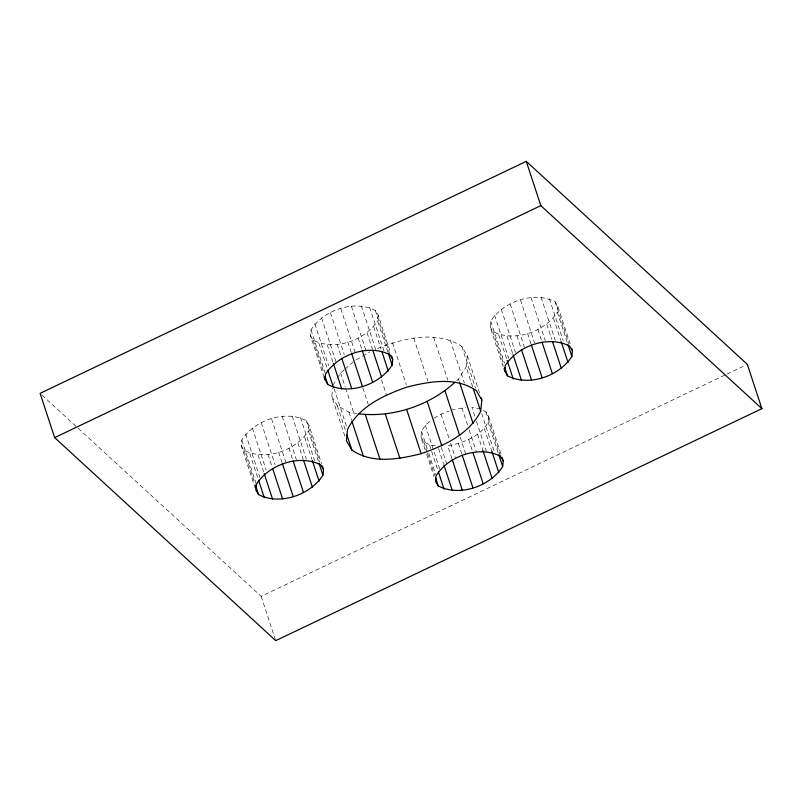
<?xml version="1.0" encoding="UTF-8"?>
<svg xmlns="http://www.w3.org/2000/svg" width="802" height="802" viewBox="0 0 802 802"><rect width="100%" height="100%" fill="white"/><g stroke="black" fill="none" stroke-linecap="round" stroke-linejoin="round"><path stroke-width="0.6" stroke-dasharray="4.01 3.01" d="M255.407 488.779L241.232 445.661L241.803 440.017C254.354 420.188 284.91 409.551 306.214 420.609L308.95 425.26L321.602 463.726M324.219 377.481L310.424 335.517L310.996 329.873C323.547 310.043 354.103 299.407 375.396 310.474L378.143 315.116L390.414 352.419M318.354 461.21L308.389 430.905L308.95 425.26M344.86 436.098L331.827 396.469L332.63 388.569M387.927 352.238L377.582 320.76L378.143 315.116M425.17 449.842L420.96 437.02L421.531 431.376L425.351 425.291L431.225 420.088M472.659 386.775L466.142 366.965L467.275 355.677L461.782 346.374C436.158 329.822 402.835 338.304 376.489 348.93M503.185 366.514L490.152 326.885L490.724 321.231C503.265 301.412 533.831 290.775 555.124 301.833L557.871 306.484L570.132 343.777M498.082 452.579L488.117 422.273L488.679 416.629L485.932 411.977L480.147 408.779L471.867 407.356L474.934 416.679M567.265 342.434L557.31 312.128L557.871 306.484M332.96 385.181L336.79 379.085M337.431 378.073L340.619 372.99L344.198 369.822M241.232 445.661L243.978 450.303C265.282 461.371 295.838 450.734 308.389 430.905M310.424 335.517L313.171 340.168C334.464 351.226 365.03 340.589 377.582 320.76M456.699 380.729L458.483 379.145L466.142 366.965M451.927 458.634L447.706 445.812C463.085 442.955 480.278 436.839 488.117 422.273M490.152 326.885L492.899 331.527C514.192 342.594 544.758 331.958 557.31 312.128M345.091 369.03L353.151 361.902M356.148 359.887L361.401 356.82M362.454 356.208L369.812 351.918M434.052 418.183L441 414.133L449.01 411.055M41.945 395.035L261.171 596.357L725.86 374.614M726.983 374.083L746.211 364.91M451.295 410.173L465.661 407.657M331.827 396.469L337.321 405.762L348.91 412.158L357.181 413.581M420.96 437.02L423.707 441.671L429.501 444.869L437.772 446.293M555.124 301.833L568.919 343.797M549.33 298.645L563.134 340.599M553.48 318.224L560.758 340.369M541.059 297.211L555.245 340.339M546.763 324.158L551.746 339.316M531.124 297.692L545.3 340.82M537.831 329.371L541.661 341.03M520.488 300.028L534.663 343.156M527.536 333.341L530.984 343.827M510.192 303.998L524.378 347.116M516.899 335.677L520.729 347.326M501.26 309.201L515.435 352.329M506.964 336.148L512.709 353.632M494.543 315.146L508.719 358.273M498.694 334.725L507.125 360.369M490.724 321.231L504.518 363.196M492.899 331.527L504.007 365.331M488.679 416.629L500.949 453.922M485.932 411.977L500.498 456.268M467.275 355.677L479.536 392.97M461.782 346.374L475.576 388.338M481.671 413.441L494.704 453.07M484.288 428.358L491.957 451.676M450.193 339.988L464.378 383.115M476.468 421.341L486.433 451.646M477.571 434.303L482.944 450.624M458.483 379.145L459.255 381.481M461.932 407.837L467.676 425.311M469.21 429.982L476.498 452.127M468.639 439.516L472.468 451.165M433.651 337.131L447.837 380.258M460.107 436.98L465.852 454.463M458.343 443.476L461.792 453.972M441 414.133L449.05 438.614M450.584 443.275L455.566 458.423M413.772 338.083L427.957 381.211M441.26 447.315L446.624 463.636M438.534 448.629L443.516 463.777M425.351 425.291L439.917 469.581M429.501 444.869L437.541 469.34M392.499 342.765L406.293 384.719M421.531 431.376L427.276 448.859M428.809 453.521L435.707 474.503M423.707 441.671L427.155 452.158M427.536 453.33L434.814 475.476M426.704 454.503L433.992 476.649M375.396 310.474L389.962 354.765M369.612 307.276L384.168 351.567M373.752 326.855L381.03 349M361.331 305.853L375.897 350.143M367.045 332.8L372.409 349.111M381.501 379.837L386.484 394.985M351.396 306.324L365.963 350.614M358.103 338.003L361.933 349.662M340.76 308.66L355.326 352.95M347.807 341.973L351.256 352.459M362.855 387.917L368.218 404.238M330.464 312.63L344.269 354.584M337.171 344.309L341.391 357.131M340.619 372.99L345.221 386.985M345.602 388.148L354.414 414.955M321.532 317.843L336.088 362.133M327.236 344.79L332.98 362.273M348.91 412.158L351.587 420.308M314.815 323.777L328.609 365.742M334.113 388.679L346.765 427.135M318.965 343.356L327.015 367.837M337.321 405.762L345.752 431.406M310.996 329.873L325.552 374.163M313.171 340.168L323.898 372.8M306.214 420.609L320.008 462.574M300.419 417.421L314.595 460.538M304.56 437L311.838 459.145M292.149 415.987L306.324 459.115M297.853 442.935L303.216 459.255M282.204 416.469L296.379 459.596M288.91 448.148L292.74 459.807M271.567 418.804L285.743 461.932M278.625 452.117L282.073 462.604M261.282 422.774L275.076 464.729M267.978 454.453L272.199 467.275M252.339 427.977L266.134 469.942M258.043 454.924L263.788 472.408M245.623 433.922L260.189 478.213M249.773 453.501L257.823 477.972M241.803 440.017L256.359 484.308M243.978 450.303L254.705 482.944M261.171 596.357L275.347 639.475"/><path stroke-width="1.2" d="M324.99 379.807L325.552 374.163C338.103 354.334 368.669 343.697 389.962 354.765L392.709 359.406L392.138 365.05C379.587 384.88 349.03 395.516 327.737 384.459L324.219 377.481M323.517 469.551L320.77 464.899C299.477 453.842 268.911 464.478 256.359 484.308L255.798 489.952L258.545 494.593C279.838 505.661 310.394 495.024 322.945 475.195L323.517 469.551L322.364 466.052M481.842 399.967L476.348 390.664C456.027 376.549 429.481 381.451 407.065 387.055C383.968 395.065 359.055 406.544 347.527 429.471L346.394 440.759L351.888 450.052C372.208 464.178 398.744 459.275 421.17 453.671C444.268 445.651 469.17 434.183 480.699 411.256L481.842 399.967L481.07 397.632M504.709 371.176L505.28 365.522C517.831 345.702 548.388 335.066 569.691 346.123L572.438 350.775L571.866 356.419C559.315 376.248 528.759 386.885 507.455 375.817L503.947 368.84M503.245 460.919L500.498 456.268C479.195 445.2 448.639 455.837 436.087 475.666L435.526 481.31L438.263 485.962C459.566 497.029 490.122 486.393 502.674 466.563L503.245 460.919L502.092 457.421M358.364 413.782C392.699 417.952 429.411 405.622 454.904 382.313M526.272 161.352L40.1 393.341L54.666 437.631L275.728 640.648L761.9 408.659L747.334 364.369L526.272 161.352L540.829 205.643L761.9 408.659M54.666 437.631L540.829 205.643M571.666 348.439L572.438 350.775M568.037 344.76L571.866 356.419M561.139 341.532L568.037 362.514M552.518 341.642L561.33 368.449M542.042 342.193L552.388 373.662M531.365 344.99L542.102 377.632M521.5 349.662L531.465 379.968M513.09 354.805L521.521 380.439M507.125 360.369L513.25 379.015M504.779 367.657L507.455 375.817M498.844 454.904L502.674 466.563M473.421 389.11L480.699 411.256M491.957 451.676L498.854 472.649M482.944 450.624L492.137 478.593M459.636 382.644L473.05 423.436M472.849 452.338L483.195 483.806M445.06 391.025L459.626 435.316M462.183 455.135L472.909 487.766M452.308 459.807L462.273 490.102M427.185 401.451L441.752 445.742M443.897 464.939L452.328 490.583M438.313 471.676L444.057 489.16M435.586 477.802L438.263 485.962M391.556 355.908L392.709 359.406M388.308 353.401L392.138 365.05M406.604 409.381L421.17 453.671M381.802 351.336L388.318 371.146M372.79 350.284L381.602 377.09M385.331 414.053L399.897 458.343M362.314 350.825L372.669 382.293M351.647 353.632L362.374 386.263M365.451 415.015L380.008 459.305M341.772 358.293L351.737 388.599M333.371 363.436L341.792 389.08M351.978 421.481L363.466 456.448M327.777 370.163L333.522 387.647M346.905 434.905L351.888 450.052M325.051 376.298L327.737 384.459M319.116 463.546L322.945 475.195M312.229 460.308L319.126 481.29M303.597 460.418L312.409 487.225M293.131 460.97L303.477 492.438M282.454 463.767L293.181 496.408M272.58 468.438L282.545 498.744M264.179 473.581L272.61 499.215M258.585 480.308L264.329 497.791M255.477 485.27L258.545 494.593"/></g></svg>
